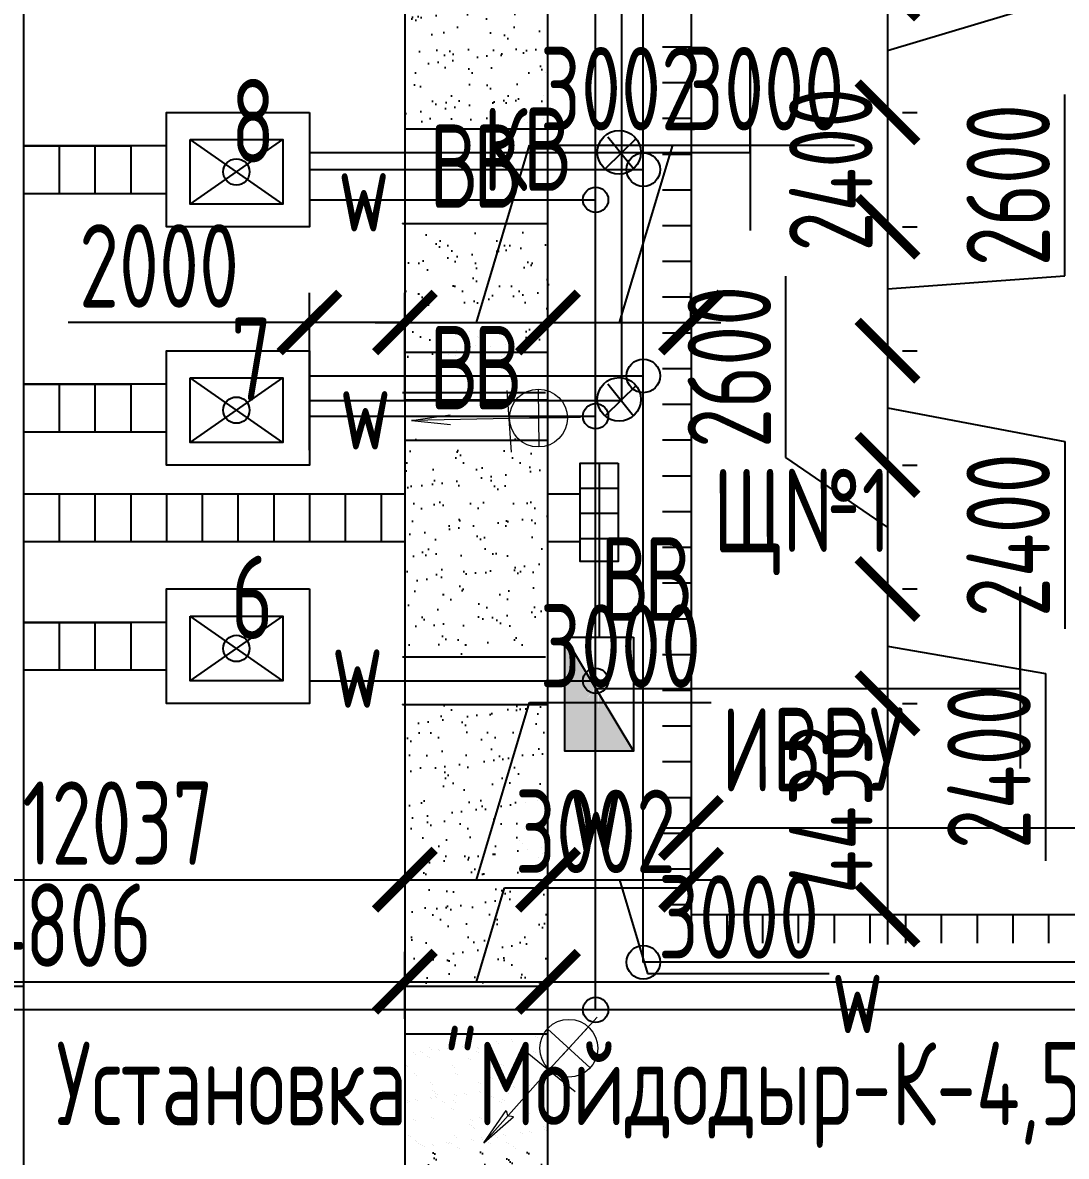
# Paper-space layout 'СГП' of a CAD drawing. Header units: millimetres. Extents: x 1 to 2190, y 0 to 1001.
# Drawn here: x 387.87 to 431.65, y 372.5 to 420.08 of the extents above; entities that cross this region are included whole.
import ezdxf

# ---------------------------------------------------------------- set-up
doc = ezdxf.new("R2010")
doc.units = ezdxf.units.MM
doc.header["$LTSCALE"] = 0.5
doc.layers.add('ЛИНИИ_01', color=7, linetype='Continuous', lineweight=9)
doc.layers.add('ТОНКИЕе', color=7, linetype='Continuous', lineweight=25)
for name, color, linetype in [('размеры', 7, 'Continuous'), ('текст', 7, 'Continuous'), ('тонкие', 7, 'Continuous')]:
    doc.layers.add(name, color=color, linetype=linetype)
doc.styles.add('Наклонный', font='isocpeur.ttf', dxfattribs={"width": 0.7, "height": 3.5})
doc.dimstyles.new('СТРОИТЕЛЬНЫЙ', dxfattribs={"dimtxt": 3.5, "dimasz": 2.5, "dimexe": 1.25, "dimexo": 0.625, "dimtad": 1, "dimdec": 0, "dimlfac": 500, "dimdsep": 46, "dimtxsty": 'Наклонный', "dimblk1": 'ARCHTICK', "dimblk2": 'ARCHTICK', "dimsah": 1, "dimcen": 0, "dimdle": 1.25, "dimadec": 0, "dimazin": 0, "dimtfac": 0.75, "dimtdec": 0, "dimtmove": 0, "dimatfit": 3, "dimldrblk": 'ARCHTICK', "dimfxl": 1, "dimtolj": 1, "dimtzin": 0, "dimarcsym": 0})
pattern_1 = [(37.5, (-0.0765, 0.0526), (-0.048001, 1.4682397), [0, -1.15824, 0, -1.2954, 0, -1.23825]), (7.5, (-0.0765, 0.0526), (1.34857, 2.150475), [0, -0.62484, 0, -1.04394, 0, -0.40005]), (327.5, (-1.0138, 0.0526), (2.372977, 0.0043116), [0, -0.381, 0, -1.3716, 0, -1.7907]), (317.5, (-1.0138, 0.0526), (2.2906694, 0.668788), [0, -0.1905, 0, -0.89916, 0, -1.0287])]

# ---------------------------------------------------------------- blocks, each defined once
blk = doc.blocks.new('_ArchTick')
at = {"color": 0, "linetype": 'ByBlock', "const_width": 0.15}
blk.add_lwpolyline([(-0.5, -0.5), (0.5, 0.5)], dxfattribs=at)
blk = doc.blocks.new('*D898')
at = {"layer": 'Defpoints', "color": 0, "transparency": 16777216}
for p in [(424.148, 426.311), (424.148, 421.511), (424.148, 421.511)]:
    blk.add_point(p, dxfattribs=at)
at = {"layer": 'размеры', "color": 0, "lineweight": -2, "transparency": 16777216}
for p, q in [((424.148, 427.561), (424.148, 420.261)), ((424.773, 426.311), (425.398, 426.311)), ((424.773, 421.511), (425.398, 421.511))]:
    blk.add_line(p, q, dxfattribs=at)
at = {"layer": 'размеры', "color": 0, "lineweight": -2, "transparency": 16777216, "xscale": 2.5, "yscale": 2.5, "zscale": 2.5}
for p, rotation in [((424.148, 426.311), 90), ((424.148, 421.511), 270)]:
    blk.add_blockref('_ArchTick', p, dxfattribs=dict(at, rotation=rotation))
at = {"layer": 'размеры', "color": 0, "transparency": 16777216, "insert": (419.969, 424.812), "char_height": 3.5, "attachment_point": 5, "rotation": 90, "style": 'Наклонный'}
blk.add_mtext('\\A1;2400', dxfattribs=at)
blk = doc.blocks.new('*D899')
at = {"layer": 'Defpoints', "color": 0, "transparency": 16777216}
for p in [(424.148, 421.511), (424.148, 416.311), (424.148, 416.311)]:
    blk.add_point(p, dxfattribs=at)
at = {"layer": 'размеры', "color": 0, "lineweight": -2, "transparency": 16777216}
for p, q in [((431.586, 421.142), (431.586, 428.762)), ((424.148, 422.761), (424.148, 415.061)), ((424.148, 418.911), (431.586, 421.142)), ((424.773, 421.511), (425.398, 421.511)), ((424.773, 416.311), (425.398, 416.311))]:
    blk.add_line(p, q, dxfattribs=at)
at = {"layer": 'размеры', "color": 0, "lineweight": -2, "transparency": 16777216, "xscale": 2.5, "yscale": 2.5, "zscale": 2.5}
for p, rotation in [((424.148, 421.511), 90), ((424.148, 416.311), 270)]:
    blk.add_blockref('_ArchTick', p, dxfattribs=dict(at, rotation=rotation))
at = {"layer": 'размеры', "color": 0, "transparency": 16777216, "insert": (429.211, 424.952), "char_height": 3.5, "attachment_point": 5, "rotation": 90, "style": 'Наклонный'}
blk.add_mtext('\\A1;2600', dxfattribs=at)
blk = doc.blocks.new('*D900')
at = {"layer": 'Defpoints', "color": 0, "transparency": 16777216}
for p in [(424.148, 416.311), (424.148, 411.511), (424.148, 411.511)]:
    blk.add_point(p, dxfattribs=at)
at = {"layer": 'размеры', "color": 0, "lineweight": -2, "transparency": 16777216}
for p, q in [((424.148, 417.561), (424.148, 410.261)), ((424.773, 416.311), (425.398, 416.311)), ((424.773, 411.511), (425.398, 411.511))]:
    blk.add_line(p, q, dxfattribs=at)
at = {"layer": 'размеры', "color": 0, "lineweight": -2, "transparency": 16777216, "xscale": 2.5, "yscale": 2.5, "zscale": 2.5}
for p, rotation in [((424.148, 416.311), 90), ((424.148, 411.511), 270)]:
    blk.add_blockref('_ArchTick', p, dxfattribs=dict(at, rotation=rotation))
at = {"layer": 'размеры', "color": 0, "transparency": 16777216, "insert": (421.773, 413.911), "char_height": 3.5, "attachment_point": 5, "rotation": 90, "style": 'Наклонный'}
blk.add_mtext('\\A1;2400', dxfattribs=at)
blk = doc.blocks.new('*D901')
at = {"layer": 'Defpoints', "color": 0, "transparency": 16777216}
for p in [(424.148, 411.511), (424.148, 406.311), (424.148, 406.311)]:
    blk.add_point(p, dxfattribs=at)
at = {"layer": 'размеры', "color": 0, "lineweight": -2, "transparency": 16777216}
for p, q in [((431.586, 409.449), (431.586, 417.069)), ((424.148, 412.761), (424.148, 405.061)), ((424.773, 411.511), (425.398, 411.511)), ((424.148, 408.911), (431.586, 409.449)), ((424.773, 406.311), (425.398, 406.311))]:
    blk.add_line(p, q, dxfattribs=at)
at = {"layer": 'размеры', "color": 0, "lineweight": -2, "transparency": 16777216, "xscale": 2.5, "yscale": 2.5, "zscale": 2.5}
for p, rotation in [((424.148, 411.511), 90), ((424.148, 406.311), 270)]:
    blk.add_blockref('_ArchTick', p, dxfattribs=dict(at, rotation=rotation))
at = {"layer": 'размеры', "color": 0, "transparency": 16777216, "insert": (429.211, 413.259), "char_height": 3.5, "attachment_point": 5, "rotation": 90, "style": 'Наклонный'}
blk.add_mtext('\\A1;2600', dxfattribs=at)
blk = doc.blocks.new('*D902')
at = {"layer": 'Defpoints', "color": 0, "transparency": 16777216}
for p in [(424.148, 406.311), (424.148, 401.511), (424.148, 401.511)]:
    blk.add_point(p, dxfattribs=at)
at = {"layer": 'размеры', "color": 0, "lineweight": -2, "transparency": 16777216}
for p, q in [((424.148, 407.561), (424.148, 400.261)), ((424.773, 406.311), (425.398, 406.311)), ((424.148, 403.911), (431.586, 402.499)), ((431.586, 402.499), (431.586, 394.634)), ((424.773, 401.511), (425.398, 401.511))]:
    blk.add_line(p, q, dxfattribs=at)
at = {"layer": 'размеры', "color": 0, "lineweight": -2, "transparency": 16777216, "xscale": 2.5, "yscale": 2.5, "zscale": 2.5}
for p, rotation in [((424.148, 406.311), 90), ((424.148, 401.511), 270)]:
    blk.add_blockref('_ArchTick', p, dxfattribs=dict(at, rotation=rotation))
at = {"layer": 'размеры', "color": 0, "transparency": 16777216, "insert": (429.211, 398.567), "char_height": 3.5, "attachment_point": 5, "rotation": 90, "style": 'Наклонный'}
blk.add_mtext('\\A1;2400', dxfattribs=at)
blk = doc.blocks.new('*D903')
at = {"layer": 'Defpoints', "color": 0, "transparency": 16777216}
for p in [(424.148, 401.511), (424.148, 396.311), (424.148, 396.311)]:
    blk.add_point(p, dxfattribs=at)
at = {"layer": 'размеры', "color": 0, "lineweight": -2, "transparency": 16777216}
for p, q in [((419.89, 401.822), (419.89, 409.442)), ((424.148, 402.761), (424.148, 395.061)), ((424.148, 398.911), (419.89, 401.822)), ((424.773, 401.511), (425.398, 401.511)), ((424.773, 396.311), (425.398, 396.311))]:
    blk.add_line(p, q, dxfattribs=at)
at = {"layer": 'размеры', "color": 0, "lineweight": -2, "transparency": 16777216, "xscale": 2.5, "yscale": 2.5, "zscale": 2.5}
for p, rotation in [((424.148, 401.511), 90), ((424.148, 396.311), 270)]:
    blk.add_blockref('_ArchTick', p, dxfattribs=dict(at, rotation=rotation))
at = {"layer": 'размеры', "color": 0, "transparency": 16777216, "insert": (417.515, 405.632), "char_height": 3.5, "attachment_point": 5, "rotation": 90, "style": 'Наклонный'}
blk.add_mtext('\\A1;2600', dxfattribs=at)
blk = doc.blocks.new('*D904')
at = {"layer": 'Defpoints', "color": 0, "transparency": 16777216}
for p in [(424.148, 396.311), (424.148, 391.511), (424.148, 391.511)]:
    blk.add_point(p, dxfattribs=at)
at = {"layer": 'размеры', "color": 0, "lineweight": -2, "transparency": 16777216}
for p, q in [((424.148, 397.561), (424.148, 390.261)), ((424.773, 396.311), (425.398, 396.311)), ((424.148, 393.911), (430.782, 392.764)), ((430.782, 392.764), (430.782, 384.899)), ((424.773, 391.511), (425.398, 391.511))]:
    blk.add_line(p, q, dxfattribs=at)
at = {"layer": 'размеры', "color": 0, "lineweight": -2, "transparency": 16777216, "xscale": 2.5, "yscale": 2.5, "zscale": 2.5}
for p, rotation in [((424.148, 396.311), 90), ((424.148, 391.511), 270)]:
    blk.add_blockref('_ArchTick', p, dxfattribs=dict(at, rotation=rotation))
at = {"layer": 'размеры', "color": 0, "transparency": 16777216, "insert": (428.407, 388.831), "char_height": 3.5, "attachment_point": 5, "rotation": 90, "style": 'Наклонный'}
blk.add_mtext('\\A1;2400', dxfattribs=at)
blk = doc.blocks.new('*D905')
at = {"layer": 'Defpoints', "color": 0, "transparency": 16777216}
for p in [(424.148, 391.511), (415.906, 382.645), (424.148, 382.645)]:
    blk.add_point(p, dxfattribs=at)
at = {"layer": 'размеры', "color": 0, "lineweight": -2, "transparency": 16777216}
for p, q in [((424.148, 392.761), (424.148, 381.395)), ((424.773, 391.511), (425.398, 391.511)), ((416.531, 382.645), (425.398, 382.645))]:
    blk.add_line(p, q, dxfattribs=at)
at = {"layer": 'размеры', "color": 0, "lineweight": -2, "transparency": 16777216, "xscale": 2.5, "yscale": 2.5, "zscale": 2.5}
for p, rotation in [((424.148, 391.511), 90), ((424.148, 382.645), 270)]:
    blk.add_blockref('_ArchTick', p, dxfattribs=dict(at, rotation=rotation))
at = {"layer": 'размеры', "color": 0, "transparency": 16777216, "insert": (421.773, 387.078), "char_height": 3.5, "attachment_point": 5, "rotation": 90, "style": 'Наклонный'}
blk.add_mtext('\\A1;4433', dxfattribs=at)
blk = doc.blocks.new('*D906')
at = {"layer": 'Defpoints', "color": 0, "transparency": 16777216}
for p in [(476.186, 386.281), (415.906, 383.051), (476.186, 382.645)]:
    blk.add_point(p, dxfattribs=at)
at = {"layer": 'размеры', "color": 0, "lineweight": -2, "transparency": 16777216}
for p, q in [((415.906, 383.676), (415.906, 387.531)), ((476.186, 383.27), (476.186, 387.531)), ((414.656, 386.281), (477.436, 386.281))]:
    blk.add_line(p, q, dxfattribs=at)
at = {"layer": 'размеры', "color": 0, "lineweight": -2, "transparency": 16777216, "xscale": 2.5, "yscale": 2.5, "zscale": 2.5, "rotation": 180}
blk.add_blockref('_ArchTick', (415.906, 386.281), dxfattribs=at)
at = {"layer": 'размеры', "color": 0, "lineweight": -2, "transparency": 16777216, "xscale": 2.5, "yscale": 2.5, "zscale": 2.5}
blk.add_blockref('_ArchTick', (476.186, 386.281), dxfattribs=at)
at = {"layer": 'размеры', "color": 0, "transparency": 16777216, "insert": (446.046, 388.656), "char_height": 3.5, "attachment_point": 5, "style": 'Наклонный'}
blk.add_mtext('\\A1;30140', dxfattribs=at)
blk = doc.blocks.new('*D922')
at = {"layer": 'Defpoints', "color": 0, "transparency": 16777216}
for p in [(424.148, 512.051), (424.156, 382.645), (436.71, 382.645)]:
    blk.add_point(p, dxfattribs=at)
at = {"layer": 'размеры', "color": 0, "lineweight": -2, "transparency": 16777216}
for p, q in [((436.71, 513.301), (436.71, 381.395)), ((424.773, 512.051), (437.96, 512.051)), ((424.781, 382.645), (437.96, 382.645))]:
    blk.add_line(p, q, dxfattribs=at)
at = {"layer": 'размеры', "color": 0, "lineweight": -2, "transparency": 16777216, "xscale": 2.5, "yscale": 2.5, "zscale": 2.5}
for p, rotation in [((436.71, 512.051), 90), ((436.71, 382.645), 270)]:
    blk.add_blockref('_ArchTick', p, dxfattribs=dict(at, rotation=rotation))
at = {"layer": 'размеры', "color": 0, "transparency": 16777216, "insert": (434.335, 447.348), "char_height": 3.5, "attachment_point": 5, "rotation": 90, "style": 'Наклонный'}
blk.add_mtext('\\A1;64703', dxfattribs=at)
blk = doc.blocks.new('*D1080')
at = {"layer": 'Defpoints', "color": 0, "transparency": 16777216}
for p in [(403.903, 407.495), (403.903, 403.639), (399.903, 401.511)]:
    blk.add_point(p, dxfattribs=at)
at = {"layer": 'размеры', "color": 0, "lineweight": -2, "transparency": 16777216}
for p, q in [((399.903, 402.136), (399.903, 408.745)), ((403.903, 404.264), (403.903, 408.745)), ((399.903, 407.495), (389.783, 407.495)), ((403.903, 407.495), (398.653, 407.495))]:
    blk.add_line(p, q, dxfattribs=at)
at = {"layer": 'размеры', "color": 0, "lineweight": -2, "transparency": 16777216, "xscale": 2.5, "yscale": 2.5, "zscale": 2.5, "rotation": 180}
blk.add_blockref('_ArchTick', (399.903, 407.495), dxfattribs=at)
at = {"layer": 'размеры', "color": 0, "lineweight": -2, "transparency": 16777216, "xscale": 2.5, "yscale": 2.5, "zscale": 2.5}
blk.add_blockref('_ArchTick', (403.903, 407.495), dxfattribs=at)
at = {"layer": 'размеры', "color": 0, "transparency": 16777216, "insert": (393.593, 409.87), "char_height": 3.5, "attachment_point": 5, "style": 'Наклонный'}
blk.add_mtext('\\A1;2000', dxfattribs=at)
blk = doc.blocks.new('*D1082')
at = {"layer": 'Defpoints', "color": 0, "transparency": 16777216}
for p in [(403.903, 407.495), (409.906, 407.495), (409.906, 407.495)]:
    blk.add_point(p, dxfattribs=at)
at = {"layer": 'размеры', "color": 0, "lineweight": -2, "transparency": 16777216}
for p, q in [((406.905, 407.495), (409.136, 414.932)), ((409.136, 414.932), (416.756, 414.932)), ((403.903, 408.12), (403.903, 408.745)), ((409.906, 408.12), (409.906, 408.745)), ((402.653, 407.495), (411.156, 407.495))]:
    blk.add_line(p, q, dxfattribs=at)
at = {"layer": 'размеры', "color": 0, "lineweight": -2, "transparency": 16777216, "xscale": 2.5, "yscale": 2.5, "zscale": 2.5, "rotation": 180}
blk.add_blockref('_ArchTick', (403.903, 407.495), dxfattribs=at)
at = {"layer": 'размеры', "color": 0, "lineweight": -2, "transparency": 16777216, "xscale": 2.5, "yscale": 2.5, "zscale": 2.5}
blk.add_blockref('_ArchTick', (409.906, 407.495), dxfattribs=at)
at = {"layer": 'размеры', "color": 0, "transparency": 16777216, "insert": (412.946, 417.307), "char_height": 3.5, "attachment_point": 5, "style": 'Наклонный'}
blk.add_mtext('\\A1;3002', dxfattribs=at)
blk = doc.blocks.new('*D1083')
at = {"layer": 'Defpoints', "color": 0, "transparency": 16777216}
for p in [(409.906, 407.495), (415.906, 407.495), (415.906, 407.051)]:
    blk.add_point(p, dxfattribs=at)
at = {"layer": 'размеры', "color": 0, "lineweight": -2, "transparency": 16777216}
for p, q in [((412.906, 407.495), (415.138, 414.932)), ((415.138, 414.932), (422.758, 414.932)), ((409.906, 408.12), (409.906, 408.745)), ((415.906, 407.676), (415.906, 408.745)), ((408.656, 407.495), (417.156, 407.495))]:
    blk.add_line(p, q, dxfattribs=at)
at = {"layer": 'размеры', "color": 0, "lineweight": -2, "transparency": 16777216, "xscale": 2.5, "yscale": 2.5, "zscale": 2.5, "rotation": 180}
blk.add_blockref('_ArchTick', (409.906, 407.495), dxfattribs=at)
at = {"layer": 'размеры', "color": 0, "lineweight": -2, "transparency": 16777216, "xscale": 2.5, "yscale": 2.5, "zscale": 2.5}
blk.add_blockref('_ArchTick', (415.906, 407.495), dxfattribs=at)
at = {"layer": 'размеры', "color": 0, "transparency": 16777216, "insert": (418.948, 417.307), "char_height": 3.5, "attachment_point": 5, "style": 'Наклонный'}
blk.add_mtext('\\A1;3000', dxfattribs=at)
blk = doc.blocks.new('*D1084')
at = {"layer": 'Defpoints', "color": 0, "transparency": 16777216}
for p in [(403.903, 403.639), (379.829, 384.911), (403.903, 384.109)]:
    blk.add_point(p, dxfattribs=at)
at = {"layer": 'размеры', "color": 0, "lineweight": -2, "transparency": 16777216}
for p, q in [((403.903, 403.014), (403.903, 382.859)), ((378.579, 384.109), (405.153, 384.109)), ((379.829, 384.286), (379.829, 382.859))]:
    blk.add_line(p, q, dxfattribs=at)
at = {"layer": 'размеры', "color": 0, "lineweight": -2, "transparency": 16777216, "xscale": 2.5, "yscale": 2.5, "zscale": 2.5, "rotation": 180}
blk.add_blockref('_ArchTick', (379.829, 384.109), dxfattribs=at)
at = {"layer": 'размеры', "color": 0, "lineweight": -2, "transparency": 16777216, "xscale": 2.5, "yscale": 2.5, "zscale": 2.5}
blk.add_blockref('_ArchTick', (403.903, 384.109), dxfattribs=at)
at = {"layer": 'размеры', "color": 0, "transparency": 16777216, "insert": (391.866, 386.484), "char_height": 3.5, "attachment_point": 5, "style": 'Наклонный'}
blk.add_mtext('\\A1;12037', dxfattribs=at)
blk = doc.blocks.new('*D1085')
at = {"layer": 'Defpoints', "color": 0, "transparency": 16777216}
for p in [(403.903, 403.639), (409.906, 384.109), (409.906, 363.044)]:
    blk.add_point(p, dxfattribs=at)
at = {"layer": 'размеры', "color": 0, "lineweight": -2, "transparency": 16777216}
for p, q in [((403.903, 403.014), (403.903, 382.859)), ((406.905, 384.109), (409.136, 391.546)), ((409.136, 391.546), (416.756, 391.546)), ((409.906, 363.669), (409.906, 385.359)), ((402.653, 384.109), (411.156, 384.109))]:
    blk.add_line(p, q, dxfattribs=at)
at = {"layer": 'размеры', "color": 0, "lineweight": -2, "transparency": 16777216, "xscale": 2.5, "yscale": 2.5, "zscale": 2.5, "rotation": 180}
blk.add_blockref('_ArchTick', (403.903, 384.109), dxfattribs=at)
at = {"layer": 'размеры', "color": 0, "lineweight": -2, "transparency": 16777216, "xscale": 2.5, "yscale": 2.5, "zscale": 2.5}
blk.add_blockref('_ArchTick', (409.906, 384.109), dxfattribs=at)
at = {"layer": 'размеры', "color": 0, "transparency": 16777216, "insert": (412.946, 393.921), "char_height": 3.5, "attachment_point": 5, "style": 'Наклонный'}
blk.add_mtext('\\A1;3000', dxfattribs=at)
blk = doc.blocks.new('*D1086')
at = {"layer": 'Defpoints', "color": 0, "transparency": 16777216}
for p in [(415.906, 384.551), (415.906, 384.109), (409.906, 363.044)]:
    blk.add_point(p, dxfattribs=at)
at = {"layer": 'размеры', "color": 0, "lineweight": -2, "transparency": 16777216}
for p, q in [((409.906, 363.669), (409.906, 385.359)), ((408.656, 384.109), (417.156, 384.109)), ((412.906, 384.109), (414.088, 380.171)), ((415.906, 383.926), (415.906, 382.859)), ((414.088, 380.171), (421.708, 380.171))]:
    blk.add_line(p, q, dxfattribs=at)
at = {"layer": 'размеры', "color": 0, "lineweight": -2, "transparency": 16777216, "xscale": 2.5, "yscale": 2.5, "zscale": 2.5, "rotation": 180}
blk.add_blockref('_ArchTick', (409.906, 384.109), dxfattribs=at)
at = {"layer": 'размеры', "color": 0, "lineweight": -2, "transparency": 16777216, "xscale": 2.5, "yscale": 2.5, "zscale": 2.5}
blk.add_blockref('_ArchTick', (415.906, 384.109), dxfattribs=at)
at = {"layer": 'размеры', "color": 0, "transparency": 16777216, "insert": (417.898, 382.546), "char_height": 3.5, "attachment_point": 5, "style": 'Наклонный'}
blk.add_mtext('\\A1;3000', dxfattribs=at)
blk = doc.blocks.new('*D1088')
at = {"layer": 'Defpoints', "color": 0, "transparency": 16777216}
for p in [(403.903, 379.827), (403.903, 377.645), (374.291, 376.962)]:
    blk.add_point(p, dxfattribs=at)
at = {"layer": 'размеры', "color": 0, "lineweight": -2, "transparency": 16777216}
for p, q in [((374.291, 377.587), (374.291, 381.077)), ((403.903, 378.27), (403.903, 381.077)), ((373.041, 379.827), (405.153, 379.827))]:
    blk.add_line(p, q, dxfattribs=at)
at = {"layer": 'размеры', "color": 0, "lineweight": -2, "transparency": 16777216, "xscale": 2.5, "yscale": 2.5, "zscale": 2.5, "rotation": 180}
blk.add_blockref('_ArchTick', (374.291, 379.827), dxfattribs=at)
at = {"layer": 'размеры', "color": 0, "lineweight": -2, "transparency": 16777216, "xscale": 2.5, "yscale": 2.5, "zscale": 2.5}
blk.add_blockref('_ArchTick', (403.903, 379.827), dxfattribs=at)
at = {"layer": 'размеры', "color": 0, "transparency": 16777216, "insert": (389.097, 382.202), "char_height": 3.5, "attachment_point": 5, "style": 'Наклонный'}
blk.add_mtext('\\A1;14806', dxfattribs=at)
blk = doc.blocks.new('*D1089')
at = {"layer": 'Defpoints', "color": 0, "transparency": 16777216}
for p in [(409.906, 379.827), (409.906, 379.635), (403.903, 377.645)]:
    blk.add_point(p, dxfattribs=at)
at = {"layer": 'размеры', "color": 0, "lineweight": -2, "transparency": 16777216}
for p, q in [((406.905, 379.827), (408.086, 383.764)), ((408.086, 383.764), (415.706, 383.764)), ((403.903, 378.27), (403.903, 381.077)), ((409.906, 380.26), (409.906, 381.077)), ((402.653, 379.827), (411.156, 379.827))]:
    blk.add_line(p, q, dxfattribs=at)
at = {"layer": 'размеры', "color": 0, "lineweight": -2, "transparency": 16777216, "xscale": 2.5, "yscale": 2.5, "zscale": 2.5, "rotation": 180}
blk.add_blockref('_ArchTick', (403.903, 379.827), dxfattribs=at)
at = {"layer": 'размеры', "color": 0, "lineweight": -2, "transparency": 16777216, "xscale": 2.5, "yscale": 2.5, "zscale": 2.5}
blk.add_blockref('_ArchTick', (409.906, 379.827), dxfattribs=at)
at = {"layer": 'размеры', "color": 0, "transparency": 16777216, "insert": (411.896, 386.139), "char_height": 3.5, "attachment_point": 5, "style": 'Наклонный'}
blk.add_mtext('\\A1;3002', dxfattribs=at)
blk = doc.blocks.new('*D1090')
at = {"layer": 'Defpoints', "color": 0, "transparency": 16777216}
for p in [(476.186, 379.827), (409.906, 379.635), (476.186, 379.645)]:
    blk.add_point(p, dxfattribs=at)
at = {"layer": 'размеры', "color": 0, "lineweight": -2, "transparency": 16777216}
for p, q in [((409.906, 380.26), (409.906, 381.077)), ((476.186, 380.27), (476.186, 381.077)), ((408.656, 379.827), (477.436, 379.827))]:
    blk.add_line(p, q, dxfattribs=at)
at = {"layer": 'размеры', "color": 0, "lineweight": -2, "transparency": 16777216, "xscale": 2.5, "yscale": 2.5, "zscale": 2.5, "rotation": 180}
blk.add_blockref('_ArchTick', (409.906, 379.827), dxfattribs=at)
at = {"layer": 'размеры', "color": 0, "lineweight": -2, "transparency": 16777216, "xscale": 2.5, "yscale": 2.5, "zscale": 2.5}
blk.add_blockref('_ArchTick', (476.186, 379.827), dxfattribs=at)
at = {"layer": 'размеры', "color": 0, "transparency": 16777216, "insert": (443.046, 382.202), "char_height": 3.5, "attachment_point": 5, "style": 'Наклонный'}
blk.add_mtext('\\A1;33140', dxfattribs=at)

psp = doc.layouts.new('СГП')

# ---------------------------------------------------------------- hatches: boundary and pattern name
at = {"layer": 'тонкие', "transparency": 33554687}
h = psp.add_hatch(dxfattribs=at)
h.set_pattern_fill('AR-SAND', scale=0.03)
h.set_pattern_definition(pattern_1)
h.paths.add_polyline_path([(403.9028, 421.6899), (403.9028, 415.6242), (409.9063, 415.6242), (409.9063, 421.6899)])
h = psp.add_hatch(dxfattribs=at)
h.set_pattern_fill('AR-SAND', scale=0.03)
h.set_pattern_definition([(37.5, (-0.0303, -0.3034), (-0.048001, 1.4682397), [0, -1.15824, 0, -1.2954, 0, -1.23825]), (7.5, (-0.0303, -0.3034), (1.34857, 2.150475), [0, -0.62484, 0, -1.04394, 0, -0.40005]), (327.5, (-0.9676, -0.3034), (2.372977, 0.0043116), [0, -0.381, 0, -1.3716, 0, -1.7907]), (317.5, (-0.9676, -0.3034), (2.290669, 0.668788), [0, -0.1905, 0, -0.89916, 0, -1.0287])])
h.paths.add_polyline_path([(409.9525, 411.2876), (403.949, 411.2876), (403.949, 405.8978), (409.9525, 405.8978)])
h.paths.add_polyline_path([(403.8565, 407.4655), (409.1553, 407.4655), (409.1553, 408.204), (403.8565, 408.204)])
h = psp.add_hatch(dxfattribs=at)
h.set_pattern_fill('AR-SAND', scale=0.03)
h.set_pattern_definition([(37.5, (-0.0765, 0.1269), (-0.048001, 1.4682397), [0, -1.15824, 0, -1.2954, 0, -1.23825]), (7.5, (-0.0765, 0.1269), (1.34857, 2.150475), [0, -0.62484, 0, -1.04394, 0, -0.40005]), (327.5, (-1.0138, 0.1269), (2.372977, 0.0043116), [0, -0.381, 0, -1.3716, 0, -1.7907]), (317.5, (-1.0138, 0.1269), (2.290669, 0.668788), [0, -0.1905, 0, -0.89916, 0, -1.0287])])
h.paths.add_polyline_path([(409.9063, 402.6339), (403.9028, 402.6339), (403.9028, 394.9552), (409.9063, 394.9552)])
h.paths.add_polyline_path([(403.9221, 393.4655), (409.2209, 393.4655), (409.5539, 394.8809), (404.2551, 394.8809)])
h = psp.add_hatch(color=7, dxfattribs=at)
h.dxf.hatch_style = 1
edge = h.paths.add_edge_path()
edge.add_line((412.051, 389.4999), (412.051, 391.1757))
edge.add_arc((412.051, 391.7073), 0.5316, 180.45834, 270, ccw=False)
edge.add_line((411.5194, 391.7031), (410.612, 391.6958))
edge.add_line((410.612, 391.6958), (410.612, 389.4999))
edge.add_line((410.612, 389.4999), (412.051, 389.4999))
edge = h.paths.add_edge_path()
edge.add_line((413.49, 389.4999), (412.403, 391.3089))
edge.add_arc((412.2388, 391.211), 0.1911, 30.81936, 190.64208)
edge.add_line((412.051, 391.1757), (412.051, 389.4999))
edge.add_line((412.051, 389.4999), (413.49, 389.4999))
edge = h.paths.add_edge_path()
edge.add_line((412.051, 391.1757), (411.9782, 392.1972))
edge.add_line((411.9782, 392.1972), (411.5194, 391.7031))
edge.add_arc((412.051, 391.7073), 0.5316, 180.45834, 270)
edge = h.paths.add_edge_path()
edge.add_arc((410.9411, 392.4701), 0.9606, -52.98949, -16.01188)
edge.add_line((411.8645, 392.2052), (410.612, 394.2896))
edge.add_line((410.612, 394.2896), (410.612, 391.6958))
edge.add_line((410.612, 391.6958), (411.5194, 391.7031))
h = psp.add_hatch(color=7, dxfattribs=at)
h.dxf.hatch_style = 1
h.paths.add_polyline_path([(412.403, 391.3089), (412.051, 391.8947), (412.051, 391.1757, 0.1829095)])
h = psp.add_hatch(dxfattribs=at)
h.set_pattern_fill('AR-SAND', scale=0.03)
h.set_pattern_definition(pattern_1)
h.paths.add_polyline_path([(409.9063, 391.4582), (403.9028, 391.4582), (403.9028, 379.6354), (409.9063, 379.6354)])
h = psp.add_hatch(dxfattribs=at)
h.set_pattern_fill('AR-SAND', scale=0.03)
h.paths.add_polyline_path([(403.9028, 377.6455), (403.9028, 372.1466), (409.9063, 372.1466), (409.9063, 377.6455)], flags=16)
h.paths.add_polyline_path([(388.1299, 371.617), (437.0774, 371.617), (437.0774, 378.442), (388.1299, 378.442)], flags=9)
h = psp.add_hatch(dxfattribs=at)
h.set_pattern_fill('AR-SAND', scale=0.03)
h.set_pattern_definition(pattern_1)
h.paths.add_polyline_path([(403.9028, 377.6455), (403.9028, 372.1466), (409.9063, 372.1466), (409.9063, 377.6455)])

# ---------------------------------------------------------------- linework, layer by layer
at = {"layer": 'ЛИНИИ_01', "lineweight": 20}
for p, q in [((409.4925, 404.6986), (409.5198, 402.2701)), ((404.1777, 403.3789), (405.8073, 403.6144)), ((408.2918, 403.4707), (404.1777, 403.3789)), ((410.7204, 403.498), (408.2918, 403.4707)), ((411.2723, 403.5042), (409.1282, 403.4801)), ((404.1777, 403.3789), (405.8162, 403.2164)), ((411.9751, 378.3357), (410.5267, 376.7547)), ((409.8865, 377.8536), (411.6774, 376.213)), ((411.6022, 377.9287), (409.9616, 376.1379)), ((409.9616, 376.1379), (407.2156, 373.0729)), ((407.2156, 373.0729), (408.158, 374.4231)), ((407.2156, 373.0729), (408.4545, 374.1574)), ((408.158, 374.4231), (408.2234, 374.1654)), ((408.4545, 374.1574), (408.1912, 374.1942))]:
    psp.add_line(p, q, dxfattribs=at)
for centre in [(409.5061, 403.4844), (410.7819, 377.0333)]:
    psp.add_circle(centre, 1.2144, dxfattribs=at)
at = {"layer": 'размеры', "lineweight": 20}
for p, q in [((408.1864, 404.6343), (408.3654, 402.0505)), ((409.0404, 376.8565), (411.0483, 375.2206))]:
    psp.add_line(p, q, dxfattribs=at)
at = {"layer": 'ТОНКИЕе'}
psp.add_line((387.9028, 468.6925), (387.9028, 368.1618), dxfattribs=at)
for points in [[(409.9063, 363.0441), (409.9063, 518.0621)], [(415.9063, 512.0508), (415.9063, 512.0508), (415.9063, 382.6455), (415.9063, 382.6455), (474.372, 382.6455)], [(403.9028, 444.6925), (403.9028, 362.586)], [(387.9028, 438.4272), (387.9028, 412.9106), (393.9028, 412.9106), (393.9028, 414.9106), (387.9028, 414.9106)], [(387.9028, 428.4272), (387.9028, 402.9106), (393.9028, 402.9106), (393.9028, 404.9106), (387.9028, 404.9106)], [(415.9063, 420.5508), (415.9063, 419.0508), (414.7063, 419.0508)], [(415.9063, 419.0508), (415.9063, 417.5508), (414.7063, 417.5508)], [(387.9028, 418.4272), (387.9028, 392.9106), (393.9028, 392.9106), (393.9028, 394.9106), (387.9028, 394.9106)], [(415.9063, 417.5508), (415.9063, 416.0508), (414.7063, 416.0508)], [(399.9028, 416.3106), (399.9028, 411.5106), (393.9028, 411.5106), (393.9028, 416.3106), (399.9028, 416.3106)], [(415.9063, 416.0508), (415.9063, 414.5508), (414.7063, 414.5508)], [(403.9028, 415.6242), (409.9063, 415.6242)], [(387.9028, 414.9106), (389.4028, 414.9106), (389.4028, 412.9106)], [(389.4028, 414.9106), (390.9028, 414.9106), (390.9028, 412.9106)], [(390.9028, 414.9106), (392.4028, 414.9106), (392.4028, 412.9106)], [(394.8934, 412.4584), (398.7835, 415.1706)], [(398.7835, 412.4584), (394.8934, 415.1706)], [(415.9063, 414.5508), (415.9063, 413.0508), (414.7063, 413.0508)], [(415.9063, 413.0508), (415.9063, 411.5508), (414.7063, 411.5508)], [(403.8041, 411.6436), (403.8041, 411.6436), (409.9063, 411.6436)], [(415.9063, 411.5508), (415.9063, 410.0508), (414.7063, 410.0508)], [(415.9063, 410.0508), (415.9063, 408.5508), (414.7063, 408.5508)], [(415.9063, 408.5508), (415.9063, 407.0508), (414.7063, 407.0508)], [(415.9063, 407.0508), (415.9063, 405.5508), (414.7063, 405.5508)], [(399.9028, 406.3106), (399.9028, 401.5106), (393.9028, 401.5106), (393.9028, 406.3106), (399.9028, 406.3106)], [(403.9028, 406.2538), (409.9063, 406.2538)], [(415.9063, 405.5508), (415.9063, 404.0508), (414.7063, 404.0508)], [(387.9028, 404.9106), (389.4028, 404.9106), (389.4028, 402.9106)], [(389.4028, 404.9106), (390.9028, 404.9106), (390.9028, 402.9106)], [(390.9028, 404.9106), (392.4028, 404.9106), (392.4028, 402.9106)], [(394.8934, 402.4584), (398.7835, 405.1706)], [(398.7835, 402.4584), (394.8934, 405.1706)], [(403.8041, 404.5596), (409.8076, 404.5596)], [(403.9028, 404.2538), (403.9028, 404.2538), (409.9063, 404.2538)], [(415.9063, 404.0508), (415.9063, 402.5508), (414.7063, 402.5508)], [(387.9028, 402.9106), (390.8156, 402.9106)], [(387.9028, 402.9106), (387.9028, 400.298), (403.9028, 400.298)], [(403.9028, 402.5596), (403.9028, 402.5596), (409.9063, 402.5596)], [(415.9063, 402.5508), (415.9063, 401.0508), (414.7063, 401.0508)], [(412.051, 401.5855), (412.051, 397.4635)], [(415.9063, 401.0508), (415.9063, 399.5508), (414.7063, 399.5508)], [(387.9028, 400.298), (387.9028, 398.298), (403.9028, 398.298)], [(387.9028, 400.298), (389.4028, 400.298), (389.4028, 398.298)], [(389.4028, 400.298), (390.9028, 400.298), (390.9028, 398.298)], [(390.9028, 400.298), (392.4028, 400.298), (392.4028, 398.298)], [(392.4028, 400.298), (393.9028, 400.298), (393.9028, 398.298)], [(393.9028, 400.298), (395.4028, 400.298), (395.4028, 398.298)], [(395.4028, 400.298), (396.9028, 400.298), (396.9028, 398.298)], [(396.9028, 400.298), (398.4028, 400.298), (398.4028, 398.298)], [(398.4028, 400.298), (399.9028, 400.298), (399.9028, 398.298)], [(399.9028, 400.298), (401.4028, 400.298), (401.4028, 398.298)], [(401.4028, 400.298), (402.9028, 400.298), (402.9028, 398.298)], [(409.9063, 400.298), (411.252, 400.298)], [(412.85, 400.53), (411.252, 400.53)], [(412.85, 399.4744), (411.252, 399.4744)], [(415.9063, 399.5508), (415.9063, 398.0508), (414.7063, 398.0508)], [(409.9063, 398.298), (411.252, 398.298)], [(412.85, 398.4188), (411.252, 398.4188)], [(415.9063, 398.0508), (415.9063, 396.5508), (414.7063, 396.5508)], [(412.051, 397.4635), (412.051, 394.2896)], [(415.9063, 396.5508), (415.9063, 395.0508), (414.7063, 395.0508)], [(399.9028, 396.3106), (399.9028, 391.5106), (393.9028, 391.5106), (393.9028, 396.3106), (399.9028, 396.3106)], [(387.9028, 394.9106), (389.4028, 394.9106), (389.4028, 392.9106)], [(389.4028, 394.9106), (390.9028, 394.9106), (390.9028, 392.9106)], [(390.9028, 394.9106), (392.4028, 394.9106), (392.4028, 392.9106)], [(394.8934, 392.4584), (398.7835, 395.1706)], [(398.7835, 392.4584), (394.8934, 395.1706)], [(415.9063, 395.0508), (415.9063, 393.5508), (414.7063, 393.5508)], [(410.612, 394.2896), (413.49, 389.4999)], [(415.9063, 393.5508), (415.9063, 392.0508), (414.7063, 392.0508)], [(403.8041, 393.4582), (409.8076, 393.4582)], [(415.9063, 392.0508), (415.9063, 390.5508), (414.7063, 390.5508)], [(403.8041, 391.4582), (403.8041, 391.4582), (409.9063, 391.4582)], [(415.9063, 390.5508), (415.9063, 389.0508), (414.7063, 389.0508)], [(415.9063, 389.0508), (415.9063, 387.5508), (414.7063, 387.5508)], [(415.9063, 387.5508), (415.9063, 386.0508), (414.7063, 386.0508)], [(415.9063, 386.0508), (415.9063, 384.5508), (414.7063, 384.5508)], [(415.9063, 384.5508), (415.9063, 383.0508), (414.7063, 383.0508)], [(415.9063, 382.6455), (415.9063, 381.4455)], [(415.9063, 382.6455), (417.4063, 382.6455), (417.4063, 381.4455)], [(417.4063, 382.6455), (417.4063, 381.4455)], [(417.4063, 382.6455), (418.9063, 382.6455), (418.9063, 381.4455)], [(418.9063, 382.6455), (418.9063, 381.4455)], [(418.9063, 382.6455), (420.4063, 382.6455), (420.4063, 381.4455)], [(420.4063, 382.6455), (421.9063, 382.6455), (421.9063, 381.4455)], [(421.9063, 382.6455), (421.9063, 381.4455)], [(421.9063, 382.6455), (423.4063, 382.6455), (423.4063, 381.4455)], [(423.4063, 382.6455), (423.4063, 381.4455)], [(423.4063, 382.6455), (424.9063, 382.6455), (424.9063, 381.4455)], [(424.9063, 382.6455), (426.4063, 382.6455), (426.4063, 381.4455)], [(426.4063, 382.6455), (426.4063, 381.4455)], [(426.4063, 382.6455), (427.9063, 382.6455), (427.9063, 381.4455)], [(427.9063, 382.6455), (427.9063, 381.4455)], [(427.9063, 382.6455), (429.4063, 382.6455), (429.4063, 381.4455)], [(429.4063, 382.6455), (430.9063, 382.6455), (430.9063, 381.4455)], [(430.9063, 382.6455), (430.9063, 381.4455)], [(430.9063, 382.6455), (432.4063, 382.6455), (432.4063, 381.4455)], [(385.9028, 380.6455), (385.9028, 379.6455), (387.9028, 379.6455)], [(403.9028, 379.6354), (409.9063, 379.6354)], [(403.9028, 377.6455), (403.9028, 377.6455), (409.9063, 377.6455)]]:
    psp.add_lwpolyline(points, dxfattribs=at)
at = {"layer": 'ТОНКИЕе', "color": 4}
for points in [[(474.1916, 349.8698), (474.1916, 349.8698), (474.2251, 380.6455), (474.2251, 380.6455), (415.9063, 380.6455), (413.9063, 380.6455), (413.9063, 510.0508), (413.9063, 510.0508), (385.6976, 510.0508), (385.6976, 510.0508), (385.6976, 480.689), (385.6976, 478.689), (236.4316, 478.689), (236.4316, 478.689), (236.4316, 84.6529), (236.4316, 84.6529), (508.2089, 84.6529)], [(399.9028, 413.9106), (413.9063, 413.9106)], [(399.9028, 405.2538), (413.9063, 405.2538)]]:
    psp.add_lwpolyline(points, dxfattribs=at)
at = {"layer": 'ТОНКИЕе', "color": 2, "true_color": 0xffff00}
for points in [[(471.4152, 378.6455), (471.4152, 378.6455), (471.4152, 378.6455), (471.4152, 378.6455), (471.4152, 378.6455), (471.4152, 378.6455), (471.4152, 378.6455), (413.9063, 378.6455), (411.9063, 378.6455), (411.9063, 508.0508), (411.9063, 508.0508), (387.8916, 508.0508), (387.8916, 508.0508), (387.8916, 478.689), (387.8916, 476.689), (238.4316, 476.689), (238.4316, 476.689), (238.4316, 86.6529), (238.4316, 86.6529), (238.4316, 86.6529), (238.4316, 86.6529), (517.4839, 86.6529), (517.4839, 86.6529), (517.4839, 86.6529)], [(399.9028, 412.6436), (411.9063, 412.6436)], [(399.9028, 403.5596), (411.9063, 403.5596)], [(399.9028, 392.4582), (411.9063, 392.4582)], [(411.9063, 378.6455), (374.291, 378.6455)]]:
    psp.add_lwpolyline(points, dxfattribs=at)
at = {"layer": 'ТОНКИЕе', "color": 20, "true_color": 0xfa4205}
for points in [[(399.9643, 423.4113), (412.9881, 423.4113), (412.9881, 414.6592), (412.9881, 404.2054), (399.96, 404.2054)], [(418.385, 414.6242), (418.385, 418.6261), (418.385, 411.3547)], [(412.3348, 413.9693), (413.6237, 415.2372)], [(412.4185, 415.2863), (413.5005, 413.9514)], [(399.9028, 414.6242), (418.385, 414.6242)], [(412.4185, 404.9181), (413.5005, 403.5832)], [(412.3348, 403.601), (413.6237, 404.8689)]]:
    psp.add_lwpolyline(points, dxfattribs=at)
at = {"layer": 'ТОНКИЕе'}
for points in [[(394.8934, 415.1706), (398.7835, 415.1706), (398.7835, 412.4584), (394.8934, 412.4584)], [(394.8934, 405.1706), (398.7835, 405.1706), (398.7835, 402.4584), (394.8934, 402.4584)], [(412.85, 401.5855), (412.85, 397.4635), (411.252, 397.4635), (411.252, 401.5855)], [(394.8934, 395.1706), (398.7835, 395.1706), (398.7835, 392.4584), (394.8934, 392.4584)], [(413.49, 394.2896), (413.49, 389.4999), (410.612, 389.4999), (410.612, 394.2896)]]:
    psp.add_lwpolyline(points, close=True, dxfattribs=at)
at = {"layer": 'ТОНКИЕе', "color": 2}
psp.add_lwpolyline([(411.9063, 392.1356), (429.7185, 392.1356), (429.7185, 396.3917), (429.7185, 390.437), (429.7185, 388.7829)], dxfattribs=at)
at = {"layer": 'ТОНКИЕе', "color": 20, "true_color": 0xfa4205}
for centre in [(412.8916, 414.6361), (412.8916, 404.2679)]:
    psp.add_circle(centre, 0.9153, dxfattribs=at)
at = {"layer": 'ТОНКИЕе', "color": 4}
for centre in [(413.9063, 413.9106), (413.9063, 405.2538), (413.9063, 380.6455)]:
    psp.add_circle(centre, 0.7045, dxfattribs=at)
at = {"layer": 'ТОНКИЕе'}
for centre in [(396.8385, 413.8145), (396.8385, 403.8145), (396.8385, 393.8145)]:
    psp.add_circle(centre, 0.5516, dxfattribs=at)
at = {"layer": 'ТОНКИЕе', "color": 2, "true_color": 0xffff00}
for centre in [(411.9063, 412.6436), (411.9063, 403.5596), (411.9063, 392.4582), (411.9063, 378.6455)]:
    psp.add_circle(centre, 0.5316, dxfattribs=at)

# ---------------------------------------------------------------- texts
at = {"layer": 'текст', "color": 0, "style": 'Наклонный', "width": 0.7}
for s, p in [('Щ№1', (416.8333, 397.8412)), ('ИВРУ', (417.1759, 387.8178))]:
    psp.add_text(s, height=3.5, rotation=0.11593, dxfattribs=at).set_placement(p)
at = {"layer": 'ТОНКИЕе', "linetype": 'Continuous', "lineweight": 25, "style": 'Наклонный', "width": 0.7}
psp.add_text('Установка "Мойдодыр-К-4,5" ', height=3.5, dxfattribs=at).set_placement((389.2674, 373.8045))
at = {"layer": 'ТОНКИЕе', "char_height": 3.5, "attachment_point": 1, "style": 'Наклонный'}
for s, insert in [('8', (396.61, 417.7077)), ('7', (396.61, 407.7077)), ('6', (396.61, 397.7077))]:
    psp.add_mtext_dynamic_manual_height_columns(s, width=2.37788, gutter_width=35, heights=[0], dxfattribs=dict(at, insert=insert))
at = {"layer": 'ТОНКИЕе', "color": 20, "true_color": 0xfa4205, "insert": (407.1697, 416.5206), "char_height": 3.5, "attachment_point": 1, "style": 'Наклонный'}
psp.add_mtext_dynamic_manual_height_columns('\\A1;{\\T0.9;КВ}', width=21.521296, gutter_width=35, heights=[0], dxfattribs=at)
at = {"layer": 'ТОНКИЕе', "color": 4, "char_height": 3.5, "attachment_point": 1, "style": 'Наклонный'}
for insert in [(404.9303, 415.807), (404.9303, 407.3509), (412.0976, 398.4828)]:
    psp.add_mtext_dynamic_manual_height_columns('\\A1;{\\T0.9;ВВ}', width=21.521296, gutter_width=35, heights=[0], dxfattribs=dict(at, insert=insert))
at = {"layer": 'ТОНКИЕе', "color": 2, "char_height": 3.5, "attachment_point": 1, "style": 'Наклонный'}
for insert in [(401.0779, 414.8151), (401.1459, 405.6633), (400.8144, 394.8265), (410.8199, 388.7217), (421.7869, 381.1698)]:
    psp.add_mtext_dynamic_manual_height_columns('\\A1;{\\T0.9;w}', width=21.521296, gutter_width=35, heights=[0], dxfattribs=dict(at, insert=insert))

# ---------------------------------------------------------------- dimensions: what is measured, and where the dimension line sits
at = {"layer": 'размеры'}
dim = psp.add_linear_dim(base=(436.7095, 382.6455), p1=(424.1481, 512.0508), p2=(424.1563, 382.6455), angle=90, dimstyle='СТРОИТЕЛЬНЫЙ', dxfattribs=at)
dim.commit()
dim.dimension.update_dxf_attribs({"geometry": '*D922', "text_midpoint": (434.3345, 447.3481)})
for base, p1, p2, picture, middle in [((424.1481, 421.5106), (424.1481, 426.3106), (424.1481, 421.5106), '*D898', (422.3437, 424.8125)), ((424.1481, 411.5106), (424.1481, 416.3106), (424.1481, 411.5106), '*D900', (424.1481, 413.9106)), ((424.1481, 406.3106), (424.1481, 411.5106), (424.1481, 406.3106), '*D901', (431.5856, 410.0744)), ((424.1481, 396.3106), (424.1481, 401.5106), (424.1481, 396.3106), '*D903', (419.8903, 402.4467)), ((424.1481, 401.5106), (424.1481, 406.3106), (424.1481, 401.5106), '*D902', (431.5856, 401.874)), ((424.1481, 391.5106), (424.1481, 396.3106), (424.1481, 391.5106), '*D904', (430.7816, 392.1388))]:
    dim = psp.add_linear_dim(base=base, p1=p1, p2=p2, angle=90, dimstyle='СТРОИТЕЛЬНЫЙ', override={"dimtmove": 1}, dxfattribs=at)
    dim.commit()
    dim.dimension.update_dxf_attribs({"geometry": picture, "text_midpoint": middle, "dimtype": 160})
for base, p1, p2, picture, middle in [((424.1481, 416.3106), (424.1481, 421.5106), (424.1481, 416.3106), '*D899', (429.2106, 421.7669)), ((424.1481, 382.6455), (424.1481, 391.5106), (415.9063, 382.6455), '*D905', (421.7731, 387.0781))]:
    dim = psp.add_linear_dim(base=base, p1=p1, p2=p2, angle=90, dimstyle='СТРОИТЕЛЬНЫЙ', override={"dimtmove": 1}, dxfattribs=at)
    dim.commit()
    dim.dimension.update_dxf_attribs({"geometry": picture, "text_midpoint": middle})
for base, p1, p2, picture, middle in [((409.9063, 407.4946), (403.9028, 407.4946), (409.9063, 407.4946), '*D1082', (409.7608, 417.3071)), ((415.9063, 407.4946), (409.9063, 407.4946), (415.9063, 407.0508), '*D1083', (415.7625, 417.3071)), ((409.9063, 379.8268), (403.9028, 377.6455), (409.9063, 379.6354), '*D1089', (408.7108, 386.1393)), ((415.9063, 384.1085), (409.9063, 363.0441), (415.9063, 384.5508), '*D1086', (414.7125, 382.546)), ((476.1856, 379.8268), (409.9063, 379.6354), (476.1856, 379.6455), '*D1090', (443.046, 382.2018))]:
    dim = psp.add_linear_dim(base=base, p1=p1, p2=p2, dimstyle='СТРОИТЕЛЬНЫЙ', override={"dimtmove": 1}, dxfattribs=at)
    dim.commit()
    dim.dimension.update_dxf_attribs({"geometry": picture, "text_midpoint": middle})
dim = psp.add_linear_dim(base=(403.9028, 407.4946), p1=(399.9028, 401.5106), p2=(403.9028, 403.6392), dimstyle='СТРОИТЕЛЬНЫЙ', dxfattribs=at)
dim.commit()
dim.dimension.update_dxf_attribs({"geometry": '*D1080', "text_midpoint": (393.5928, 407.4946), "dimtype": 160})
for base, p1, p2, picture, middle in [((403.9028, 384.1085), (379.8288, 384.9106), (403.9028, 403.6392), '*D1084', (391.8658, 386.4835)), ((476.1856, 386.2812), (415.9063, 383.0508), (476.1856, 382.6455), '*D906', (446.046, 388.6562)), ((403.9028, 379.8268), (374.291, 376.9618), (403.9028, 377.6455), '*D1088', (389.0969, 382.2018))]:
    dim = psp.add_linear_dim(base=base, p1=p1, p2=p2, dimstyle='СТРОИТЕЛЬНЫЙ', dxfattribs=at)
    dim.commit()
    dim.dimension.update_dxf_attribs({"geometry": picture, "text_midpoint": middle})
dim = psp.add_linear_dim(base=(409.9063, 384.1085), p1=(403.9028, 403.6392), p2=(409.9063, 363.0441), text='3000', dimstyle='СТРОИТЕЛЬНЫЙ', override={"dimtmove": 1}, dxfattribs=at)
dim.commit()
dim.dimension.update_dxf_attribs({"geometry": '*D1085', "text_midpoint": (409.7608, 393.921)})

doc.saveas('drawing.dxf')
